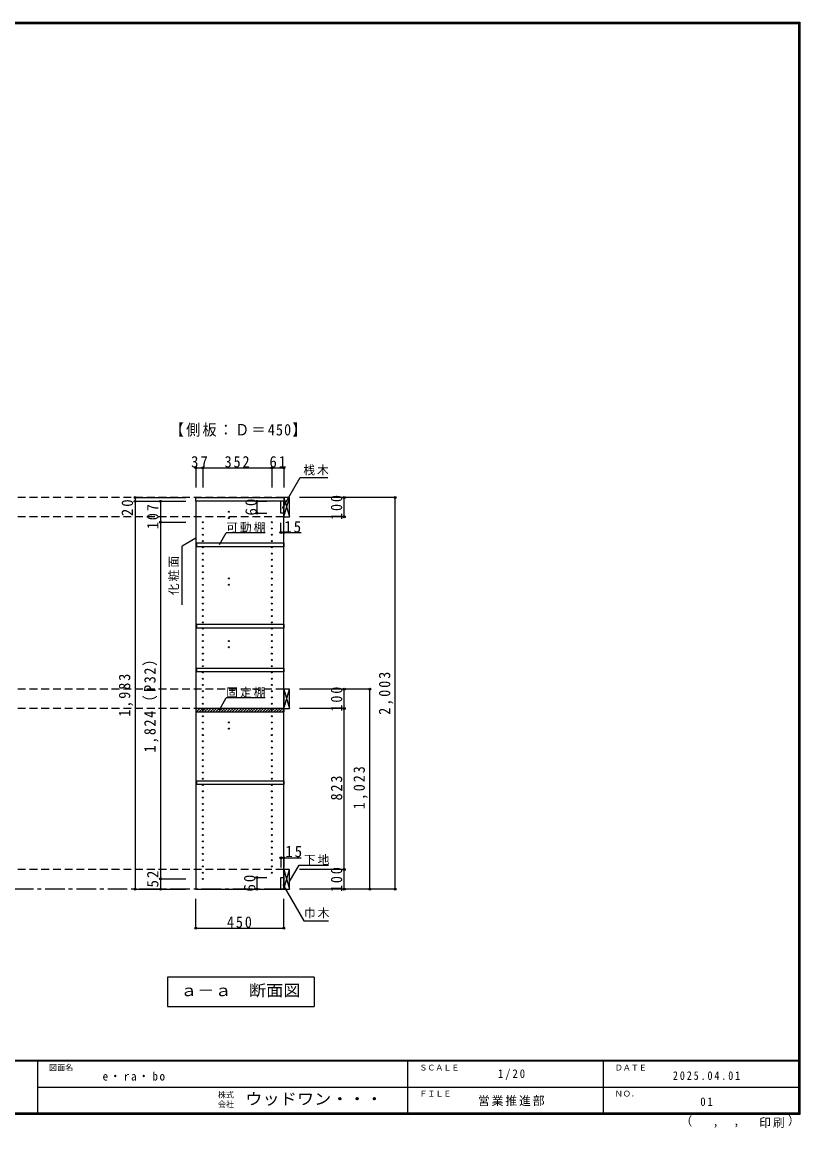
# Model space of a CAD drawing. Units: millimetres at full size, sheet at 1:20. Extents: x -3922 to 3878, y -2932 to 2722.
# Drawn here: x -100 to 3878, y -2932 to 2722 of the extents above; entities that cross this region are included whole.
import ezdxf
from ezdxf.enums import TextEntityAlignment as Align

# ---------------------------------------------------------------- set-up
doc = ezdxf.new("R2010")
doc.units = ezdxf.units.MM
doc.header["$LTSCALE"] = 20
doc.header["$PDMODE"] = 32
doc.header["$PDSIZE"] = 10
doc.linetypes.add('CHAIN1', pattern=[8, 5, -1, 1, -1])
doc.linetypes.add('DASHED2', pattern=[3, 2, -1])
for name, color, linetype in [('0-2_本体', 2, 'Continuous'), ('0-3_固定棚', 3, 'Continuous'), ('0-4_可動棚', 3, 'Continuous'), ('0-5', 4, 'Continuous'), ('0-7_桟木・巾木', 2, 'Continuous'), ('0-8_引き出し', 7, 'Continuous'), ('0-A_文字', 7, 'Continuous'), ('0-B_寸法', 7, 'Continuous'), ('0-C_ハッチ', 4, 'Continuous'), ('F-1_枠', 6, 'Continuous'), ('F-A_文字', 7, 'Continuous')]:
    doc.layers.add(name, color=color, linetype=linetype)
doc.styles.add('ＭＳ ゴシック', font='')
doc.styles.get('ＭＳ ゴシック').set_extended_font_data('MS Gothic')

msp = doc.modelspace()

# ---------------------------------------------------------------- linework, layer by layer
at = {"layer": '0-2_本体'}
for p, q in [((787.97, 271.73), (787.97, 291.73)), ((787.97, 291.73), (1237.97, 291.73)), ((1237.97, 291.73), (1237.97, 271.73)), ((1237.97, 271.73), (787.97, 271.73))]:
    msp.add_line(p, q, dxfattribs=at)
at = {"layer": '0-3_固定棚', "color": 2}
for p, q in [((787.97, -785.27), (1237.97, -785.27)), ((1237.97, -785.27), (1237.97, -805.27))]:
    msp.add_line(p, q, dxfattribs=at)
msp.add_lwpolyline([(787.97, -785.27), (787.97, -805.27), (1237.97, -805.27)], dxfattribs=at)
at = {"layer": '0-4_可動棚', "color": 2}
for p, q in [((792.97, -376.77), (792.97, -356.77)), ((792.97, -356.77), (1237.97, -356.77)), ((1237.97, -376.77), (792.97, -376.77)), ((1237.97, -356.77), (1237.97, -376.77)), ((792.97, -600.77), (792.97, -580.77)), ((792.97, -580.77), (1237.97, -580.77)), ((1237.97, -600.77), (792.97, -600.77)), ((1237.97, -580.77), (1237.97, -600.77))]:
    msp.add_line(p, q, dxfattribs=at)
for points in [[(792.97, 59.23), (1237.97, 59.23), (1237.97, 39.23), (792.97, 39.23)], [(792.97, -1156.77), (1237.97, -1156.77), (1237.97, -1176.77), (792.97, -1176.77)]]:
    msp.add_lwpolyline(points, close=True, dxfattribs=at)
at = {"layer": '0-5', "color": 3}
for p, q in [((787.97, 271.73), (787.97, -1711.27)), ((1237.97, 271.73), (787.97, 271.73)), ((1237.97, -1711.27), (1237.97, 271.73)), ((787.97, -1711.27), (1237.97, -1711.27))]:
    msp.add_line(p, q, dxfattribs=at)
at = {"layer": '0-5'}
for centre in [(957.97, 218.23), (957.97, 186.23), (824.97, 164.73), (824.97, 132.73), (1176.97, 164.73), (1176.97, 132.73), (824.97, 100.73), (824.97, 68.73), (1176.97, 100.73), (1176.97, 68.73), (824.97, 36.73), (824.97, 4.73), (1176.97, 36.73), (1176.97, 4.73), (824.97, -27.27), (1176.97, -27.27), (824.97, -59.27), (824.97, -91.27), (1176.97, -59.27), (1176.97, -91.27), (824.97, -123.27), (824.97, -155.27), (957.97, -122.77), (957.97, -154.77), (1176.97, -123.27), (1176.97, -155.27), (824.97, -187.27), (824.97, -219.27), (1176.97, -187.27), (1176.97, -219.27), (824.97, -251.27), (824.97, -283.27), (1176.97, -251.27), (1176.97, -283.27), (824.97, -315.27), (1176.97, -315.27), (824.97, -347.27), (824.97, -379.27), (1176.97, -347.27), (1176.97, -379.27), (824.97, -411.27), (824.97, -443.27), (957.97, -442.77), (1176.97, -411.27), (1176.97, -443.27), (824.97, -475.27), (824.97, -507.27), (957.97, -474.77), (1176.97, -475.27), (1176.97, -507.27), (824.97, -539.27), (1176.97, -539.27), (824.97, -571.27), (824.97, -603.27), (1176.97, -571.27), (1176.97, -603.27), (824.97, -635.27), (824.97, -667.27), (1176.97, -635.27), (1176.97, -667.27), (824.97, -699.27), (824.97, -731.27), (1176.97, -699.27), (1176.97, -731.27), (824.97, -763.27), (1176.97, -763.27), (824.97, -795.27), (824.97, -827.27), (1176.97, -795.27), (1176.97, -827.27), (824.97, -859.27), (824.97, -891.27), (957.97, -858.77), (957.97, -890.77), (1176.97, -859.27), (1176.97, -891.27), (824.97, -923.27), (824.97, -955.27), (1176.97, -923.27), (1176.97, -955.27), (824.97, -987.27), (824.97, -1019.27), (1176.97, -987.27), (1176.97, -1019.27), (824.97, -1051.27), (1176.97, -1051.27), (824.97, -1083.27), (824.97, -1115.27), (1176.97, -1083.27), (1176.97, -1115.27), (824.97, -1147.27), (824.97, -1179.27), (1176.97, -1147.27), (1176.97, -1179.27), (824.97, -1211.27), (824.97, -1243.27), (1176.97, -1211.27), (1176.97, -1243.27), (824.97, -1275.27), (1176.97, -1275.27), (824.97, -1307.27), (824.97, -1339.27), (1176.97, -1307.27), (1176.97, -1339.27), (824.97, -1371.27), (824.97, -1403.27), (1176.97, -1371.27), (1176.97, -1403.27), (824.97, -1435.27), (824.97, -1467.27), (1176.97, -1435.27), (1176.97, -1467.27), (824.97, -1499.27), (1176.97, -1499.27), (824.97, -1531.27), (824.97, -1563.27), (1176.97, -1531.27), (1176.97, -1563.27), (824.97, -1595.27), (824.97, -1627.27), (1176.97, -1595.27), (1176.97, -1627.27), (824.97, -1659.27)]:
    msp.add_circle(centre, 2.5, dxfattribs=at)
at = {"layer": '0-7_桟木・巾木'}
for p, q in [((1237.97, 271.73), (1222.97, 271.73)), ((1222.97, 211.73), (1222.97, 271.73)), ((1237.97, 271.73), (1237.97, 230.73)), ((1222.97, -1651.27), (1237.97, -1651.27)), ((1237.97, -1651.27), (1237.97, -1711.27))]:
    msp.add_line(p, q, dxfattribs=at)
for points in [[(1237.97, 211.73), (1226.47, 211.73), (1222.97, 211.73)], [(1237.97, -1711.27), (1222.97, -1711.27), (1222.97, -1651.27)]]:
    msp.add_lwpolyline(points, dxfattribs=at)
at = {"layer": '0-8_引き出し', "color": 3}
for p, q in [((1237.97, 291.73), (1237.97, 191.73)), ((1267.97, 291.73), (1237.97, 291.73)), ((1267.97, 191.73), (1267.97, 291.73)), ((1237.97, 191.73), (1267.97, 191.73)), ((1237.97, -1611.27), (1237.97, -1711.27)), ((1267.97, -1611.27), (1237.97, -1611.27)), ((1267.97, -1711.27), (1267.97, -1611.27)), ((1237.97, -1711.27), (1267.97, -1711.27))]:
    msp.add_line(p, q, dxfattribs=at)
at = {"layer": '0-8_引き出し'}
for p, q in [((1237.97, 191.73), (1267.97, 291.73)), ((1237.97, 291.73), (1267.97, 191.73)), ((1237.97, -688.27), (1267.97, -788.27)), ((1237.97, -788.27), (1267.97, -688.27)), ((1237.97, -1711.27), (1267.97, -1611.27)), ((1237.97, -1611.27), (1267.97, -1711.27))]:
    msp.add_line(p, q, dxfattribs=at)
at = {"layer": '0-8_引き出し', "color": 3}
msp.add_lwpolyline([(1267.97, -788.27), (1267.97, -688.27), (1237.97, -688.27), (1237.97, -788.27)], close=True, dxfattribs=at)
at = {"layer": '0-A_文字'}
for p, q in [((1231.3, 236.27), (1322.17, 393.67)), ((1322.17, 393.67), (1464.4, 393.67)), ((787.97, 82.66), (717.97, 42.25)), ((908.84, 50.17), (943.86, 110.82)), ((1143.86, 110.82), (943.86, 110.82)), ((717.97, -257.75), (717.97, 42.25)), ((908.84, -794.33), (943.86, -733.68)), ((1143.86, -733.68), (943.86, -733.68)), ((1267.97, -1672.95), (1316.74, -1588.48)), ((1316.74, -1588.48), (1467.27, -1588.48)), ((1392.97, -2161.27), (1392.97, -2311.27)), ((642.97, -2311.27), (1392.97, -2311.27))]:
    msp.add_line(p, q, dxfattribs=at)
at = {"layer": '0-A_文字', "linetype": 'CHAIN1'}
msp.add_line((1237.97, -1711.27), (-1322.03, -1711.27), dxfattribs=at)
at = {"layer": '0-A_文字'}
for points in [[(1234.16, -1687.54), (1341.24, -1873.01), (1467.27, -1873.01)], [(1392.97, -2161.27), (642.97, -2161.27), (642.97, -2311.27)]]:
    msp.add_lwpolyline(points, dxfattribs=at)
at = {"layer": '0-B_寸法', "color": 4}
for p, q in [((787.97, 442.73), (787.97, 342.73)), ((787.97, 442.73), (1237.97, 442.73)), ((824.97, 442.73), (824.97, 342.73)), ((1176.97, 442.73), (1176.97, 342.73)), ((1237.97, 442.73), (1237.97, 342.73)), ((477.97, 291.73), (477.97, 271.73)), ((477.97, 291.73), (737.97, 291.73)), ((1547.97, 291.73), (1317.97, 291.73)), ((1807.97, 291.73), (1317.97, 291.73)), ((1547.97, 191.73), (1547.97, 291.73)), ((1807.97, -1711.27), (1807.97, 291.73)), ((477.97, 271.73), (737.97, 271.73)), ((477.97, 271.73), (477.97, -1711.27)), ((607.97, 271.73), (737.97, 271.73)), ((607.97, 271.73), (607.97, 164.73)), ((1100.97, 271.73), (1100.97, 211.73)), ((1100.97, 271.73), (1150.97, 271.73)), ((1100.97, 211.73), (1150.97, 211.73)), ((1547.97, 191.73), (1317.97, 191.73)), ((607.97, 164.73), (737.97, 164.73)), ((607.97, 164.73), (607.97, -1659.27)), ((1222.97, 111.73), (1222.97, 161.73)), ((1237.97, 111.73), (1237.97, 161.73)), ((1222.97, 111.73), (1327.67, 111.73)), ((1547.97, -688.27), (1317.97, -688.27)), ((1547.97, -788.27), (1547.97, -688.27)), ((1677.97, -688.27), (1547.97, -688.27)), ((1677.97, -1711.27), (1677.97, -688.27)), ((1547.97, -788.27), (1317.97, -788.27)), ((1547.97, -1611.27), (1547.97, -788.27)), ((1222.97, -1551.27), (1222.97, -1601.27)), ((1222.97, -1551.27), (1326.43, -1551.27)), ((1237.97, -1551.27), (1237.97, -1601.27)), ((1547.97, -1611.27), (1317.97, -1611.27)), ((1547.97, -1711.27), (1547.97, -1611.27)), ((607.97, -1659.27), (737.97, -1659.27)), ((607.97, -1659.27), (607.97, -1711.27)), ((1100.97, -1651.27), (1100.97, -1711.27)), ((1100.97, -1651.27), (1150.97, -1651.27)), ((477.97, -1711.27), (737.97, -1711.27)), ((607.97, -1711.27), (737.97, -1711.27)), ((1100.97, -1711.27), (1150.97, -1711.27)), ((1547.97, -1711.27), (1317.97, -1711.27)), ((1807.97, -1711.27), (1317.97, -1711.27)), ((1677.97, -1711.27), (1547.97, -1711.27)), ((787.97, -1911.27), (787.97, -1761.27)), ((1237.97, -1911.27), (1237.97, -1761.27)), ((787.97, -1911.27), (1237.97, -1911.27))]:
    msp.add_line(p, q, dxfattribs=at)
at = {"layer": '0-B_寸法', "color": 4, "linetype": 'DASHED2'}
for p, q in [((1237.97, 291.73), (-1322.03, 291.73)), ((1237.97, 191.73), (-1322.03, 191.73)), ((1237.97, -688.27), (-1322.03, -688.27)), ((1237.97, -788.27), (-1322.03, -788.27)), ((1237.97, -1611.27), (-1322.03, -1611.27))]:
    msp.add_line(p, q, dxfattribs=at)
at = {"layer": '0-B_寸法'}
for p in [(787.97, 442.73), (824.97, 442.73), (1176.97, 442.73), (1237.97, 442.73), (477.97, 291.73), (1547.97, 291.73), (1807.97, 291.73), (477.97, 271.73), (607.97, 271.73), (1100.97, 271.73), (607.97, 164.73), (1100.97, 211.73), (1547.97, 191.73), (1222.97, 111.73), (1237.97, 111.73), (1547.97, -688.27), (1677.97, -688.27), (1547.97, -788.27), (1222.97, -1551.27), (1237.97, -1551.27), (1547.97, -1611.27), (607.97, -1659.27), (1100.97, -1651.27), (477.97, -1711.27), (607.97, -1711.27), (1100.97, -1711.27), (1547.97, -1711.27), (1677.97, -1711.27), (1807.97, -1711.27), (787.97, -1911.27), (1237.97, -1911.27)]:
    msp.add_point(p, dxfattribs=at)
at = {"layer": '0-C_ハッチ'}
for p, q in [((787.97, -794.22), (796.92, -785.27)), ((791.06, -805.27), (811.06, -785.27)), ((805.2, -805.27), (825.2, -785.27)), ((819.34, -805.27), (839.34, -785.27)), ((833.48, -805.27), (853.48, -785.27)), ((847.63, -805.27), (867.63, -785.27)), ((861.77, -805.27), (881.77, -785.27)), ((875.91, -805.27), (895.91, -785.27)), ((890.05, -805.27), (910.05, -785.27)), ((904.2, -805.27), (924.2, -785.27)), ((918.34, -805.27), (938.34, -785.27)), ((932.48, -805.27), (952.48, -785.27)), ((946.62, -805.27), (966.62, -785.27)), ((960.76, -805.27), (980.76, -785.27)), ((974.91, -805.27), (994.91, -785.27)), ((989.05, -805.27), (1009.05, -785.27)), ((1003.19, -805.27), (1023.19, -785.27)), ((1017.33, -805.27), (1037.33, -785.27)), ((1031.47, -805.27), (1051.47, -785.27)), ((1045.62, -805.27), (1065.62, -785.27)), ((1059.76, -805.27), (1079.76, -785.27)), ((1073.9, -805.27), (1093.9, -785.27)), ((1088.04, -805.27), (1108.04, -785.27)), ((1102.19, -805.27), (1122.19, -785.27)), ((1116.33, -805.27), (1136.33, -785.27)), ((1130.47, -805.27), (1150.47, -785.27)), ((1144.61, -805.27), (1164.61, -785.27)), ((1158.75, -805.27), (1178.75, -785.27)), ((1172.9, -805.27), (1192.9, -785.27)), ((1187.04, -805.27), (1207.04, -785.27)), ((1201.18, -805.27), (1221.18, -785.27)), ((1215.32, -805.27), (1235.32, -785.27)), ((1229.46, -805.27), (1237.97, -796.76))]:
    msp.add_line(p, q, dxfattribs=at)
at = {"layer": 'F-1_枠'}
for p, q in [((-3922.03, 2722.29), (3877.97, 2722.29)), ((-3922.03, 2718.96), (3877.97, 2718.96)), ((-3922.03, 2715.63), (3877.97, 2715.63)), ((3871.3, 2722.29), (3871.3, -2864.37)), ((3874.63, 2722.29), (3874.63, -2864.37)), ((3877.97, 2722.29), (3877.97, -2864.37)), ((3877.97, -2587.71), (-3922.03, -2587.71)), ((3877.97, -2591.04), (-3922.03, -2591.04)), ((-22.03, -2591.04), (-22.03, -2857.71)), ((1871.3, -2591.04), (1871.3, -2857.71)), ((2871.3, -2591.04), (2871.3, -2857.71)), ((-22.03, -2724.37), (3871.3, -2724.38)), ((3877.97, -2857.71), (-3922.03, -2857.71)), ((3877.97, -2861.04), (-3922.03, -2861.04)), ((3877.97, -2864.37), (-3922.03, -2864.37))]:
    msp.add_line(p, q, dxfattribs=at)

# ---------------------------------------------------------------- texts
at = {"layer": '0-A_文字', "style": 'ＭＳ ゴシック', "width": 1.1}
msp.add_text('ａ－ａ\u3000断面図', height=58.65, dxfattribs=at).set_placement((707.97, -2276.27), align=Align.BOTTOM_LEFT)
at = {"layer": '0-A_文字', "attachment_point": 7, "style": 'ＭＳ ゴシック'}
for s, insert, char_height in [('\\T1.16;\\W0.9;【側板：Ｄ＝450】', (655.47, 601.73), 58.65), ('\\T1.17;桟木', (1338.38, 403.88), 43.99), ('\\T1.17;可動棚', (943.86, 110.82), 43.99), ('\\T1.17;固定棚', (943.86, -733.68), 43.99), ('\\T1.17;下地', (1341.24, -1588.48), 43.99), ('\\T1.17;巾木', (1341.24, -1861.06), 43.99)]:
    msp.add_mtext(s, dxfattribs=dict(at, insert=insert, char_height=char_height))
at = {"layer": '0-A_文字', "insert": (702.97, -207.75), "char_height": 43.99, "attachment_point": 7, "rotation": 90, "style": 'ＭＳ ゴシック'}
msp.add_mtext('\\T1.17;化粧面', dxfattribs=at)
at = {"layer": '0-B_寸法', "char_height": 58.65, "attachment_point": 7, "style": 'ＭＳ ゴシック'}
for s, insert in [('\\T1.27;\\W0.95;37', (763.97, 443.94)), ('\\T1.27;\\W0.9;352', (935.97, 443.94)), ('\\T1.27;\\W0.95;61', (1164.97, 443.94)), ('\\T1.27;\\W0.95;15', (1240.86, 111.73)), ('\\T1.27;\\W0.95;15', (1245.88, -1548.8)), ('\\T1.27;\\W0.9;450', (947.97, -1910.06))]:
    msp.add_mtext(s, dxfattribs=dict(at, insert=insert))
at = {"layer": '0-B_寸法', "char_height": 58.65, "attachment_point": 7, "rotation": 90, "style": 'ＭＳ ゴシック'}
for s, insert in [('\\T1.27;\\W0.9;100', (1537.97, 176.73)), ('\\T1.27;\\W0.95;20', (467.97, 195.78)), ('\\T1.27;\\W0.9;107', (597.97, 129.69)), ('\\T1.27;\\W0.95;60', (1100.97, 199.23)), ('\\T1.23;\\W0.9;1,824（P32）', (597.97, -1012.27)), ('\\T1.28;\\W0.9;1,983', (467.97, -829.77)), ('\\T1.28;\\W0.9;2,003', (1797.97, -819.77)), ('\\T1.27;\\W0.9;100', (1537.97, -803.27)), ('\\T1.28;\\W0.9;1,023', (1667.97, -1302.77)), ('\\T1.27;\\W0.9;823', (1537.97, -1257.77)), ('\\T1.27;\\W0.95;52', (597.97, -1703)), ('\\T1.27;\\W0.9;100', (1537.97, -1726.27)), ('\\T1.27;\\W0.95;60', (1093.36, -1723.77))]:
    msp.add_mtext(s, dxfattribs=dict(at, insert=insert))
at = {"layer": 'F-A_文字', "style": 'ＭＳ ゴシック'}
for s, height, p in [('図面名', 29.33, (37.97, -2647.71)), ('ＳＣＡＬＥ', 29.33, (1931.3, -2647.71)), ('ＤＡＴＥ', 29.33, (2931.3, -2647.71)), ('株式', 29.33, (901.3, -2787.04)), ('ＦＩＬＥ', 29.33, (1931.3, -2781.04)), ('ＮＯ．', 29.33, (2931.3, -2781.04)), ('会社', 29.33, (901.3, -2835.04)), ('（', 43.99, (3267.32, -2933.25)), ('）', 43.99, (3816.9, -2930.46)), (',', 43.99, (3432.15, -2933.25)), (',', 43.99, (3538.1, -2931.39))]:
    msp.add_text(s, height=height, dxfattribs=at).set_placement(p, align=Align.BOTTOM_LEFT)
at = {"layer": 'F-A_文字', "style": 'ＭＳ ゴシック', "width": 1.1}
msp.add_text('ウッドワン・・・', height=58.65, dxfattribs=at).set_placement((1041.3, -2831.04), align=Align.BOTTOM_LEFT)
at = {"layer": 'F-A_文字', "char_height": 43.99, "attachment_point": 7, "style": 'ＭＳ ゴシック'}
for s, insert in [('\\T1.28;\\W0.95;e・ra・bo', (311.3, -2691.04)), ('\\T1.38;\\W0.9;1/20', (2333.8, -2687.71)), ('\\T1.39;\\W0.85;2025.04.01', (3228.8, -2687.71)), ('\\T1.17;営業推進部', (2231.3, -2821.04)), ('\\T1.36;\\W0.9;01', (3368.8, -2821.04)), ('\\T1.17;印刷', (3670.07, -2932.32))]:
    msp.add_mtext(s, dxfattribs=dict(at, insert=insert))

doc.saveas('drawing.dxf')
